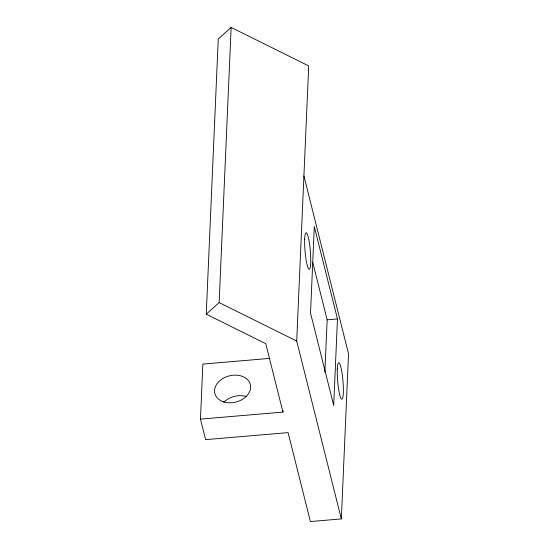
<?xml version="1.0" encoding="UTF-8"?>
<svg xmlns="http://www.w3.org/2000/svg" width="549" height="549" viewBox="0 0 549 549"><rect width="100%" height="100%" fill="white"/><g stroke="black" fill="none" stroke-linecap="round" stroke-linejoin="round"><path stroke-width="0.82" d="M303.913 175.968L348.54 353.837L341.334 518.915L310.405 521.55L288.088 432.619L205.607 439.632L200.46 419.113L202.862 364.083L270.033 358.367M200.46 419.113L282.941 412.093L265.771 343.688L206.246 314.165L218.255 39.027L231.15 27.45L308.716 65.914L296.707 341.053L341.334 518.915M206.246 314.165L219.133 302.588L231.15 27.45M282.941 412.093L283.016 410.398M324.878 372.044L327.163 319.82L312.758 262.408M337.47 318.942L333.696 405.409L310.521 313.06L314.296 226.586L337.47 318.942L327.163 319.82M219.133 302.588L296.707 341.053M223.793 402.335A18.302 13.512 -14.1 0 1 246.604 396.577M304.681 239.041A18.302 2.649 85.1 0 0 308.668 268.907A18.302 2.649 85.1 0 0 309.711 245.08A18.302 2.649 85.1 0 0 304.681 239.041M337.299 369.017A18.302 2.649 85.1 0 0 341.286 398.89A18.302 2.649 85.1 0 0 342.329 375.063A18.302 2.649 85.1 0 0 337.299 369.017M223.045 401.648A18.302 13.512 -14.1 0 0 250.632 387.429A18.302 13.512 -14.1 0 0 224.088 377.822A18.302 13.512 -14.1 0 0 223.045 401.648"/></g></svg>
